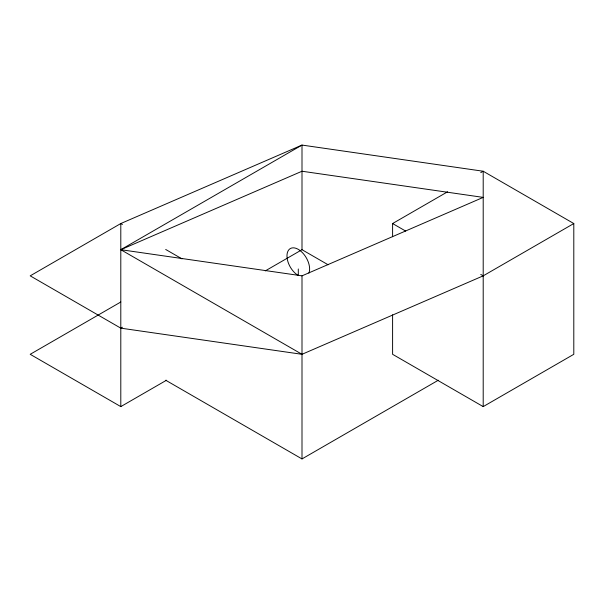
<?xml version="1.0" encoding="UTF-8"?>
<svg xmlns="http://www.w3.org/2000/svg" width="604" height="604" viewBox="0 0 604 604"><rect width="100%" height="100%" fill="white"/><g stroke="black" fill="none" stroke-linecap="round" stroke-linejoin="round"><path stroke-width="0.91" d="M120.8 302L30.2 354.306L120.8 406.613L166.508 380.226M392.6 314.797L392.6 354.306L483.2 406.613L573.8 354.306L573.8 223.54L483.2 171.234L302 145.073L120.8 223.54L30.2 275.847L120.8 328.153L122.431 327.209M265.269 270.902L302 249.694L328.115 264.771M392.6 236.708L392.6 223.54L447.609 191.778M480.754 172.646L483.2 171.234L483.2 406.613M120.8 328.153L302 354.306L483.2 275.847L573.8 223.54M165.692 380.226L302 458.927L438.308 380.226M302 171.234L302 145.073L120.8 249.694L302 275.847L483.2 197.387L302 171.234L120.8 249.694L302 354.306M392.6 223.54L405.661 231.075M480.754 274.435L483.2 275.847M122.431 224.484L120.8 223.54L120.8 406.613M165.692 249.46L182.015 258.882M302 171.468L302 249.694M302 275.847L302 458.927M298.293 268.976L298.293 275.515A16.014 9.249 60 0 1 287.051 254.397A16.014 9.249 60 0 1 300.966 251.272A16.014 9.249 60 0 1 308.908 273.136"/></g></svg>
